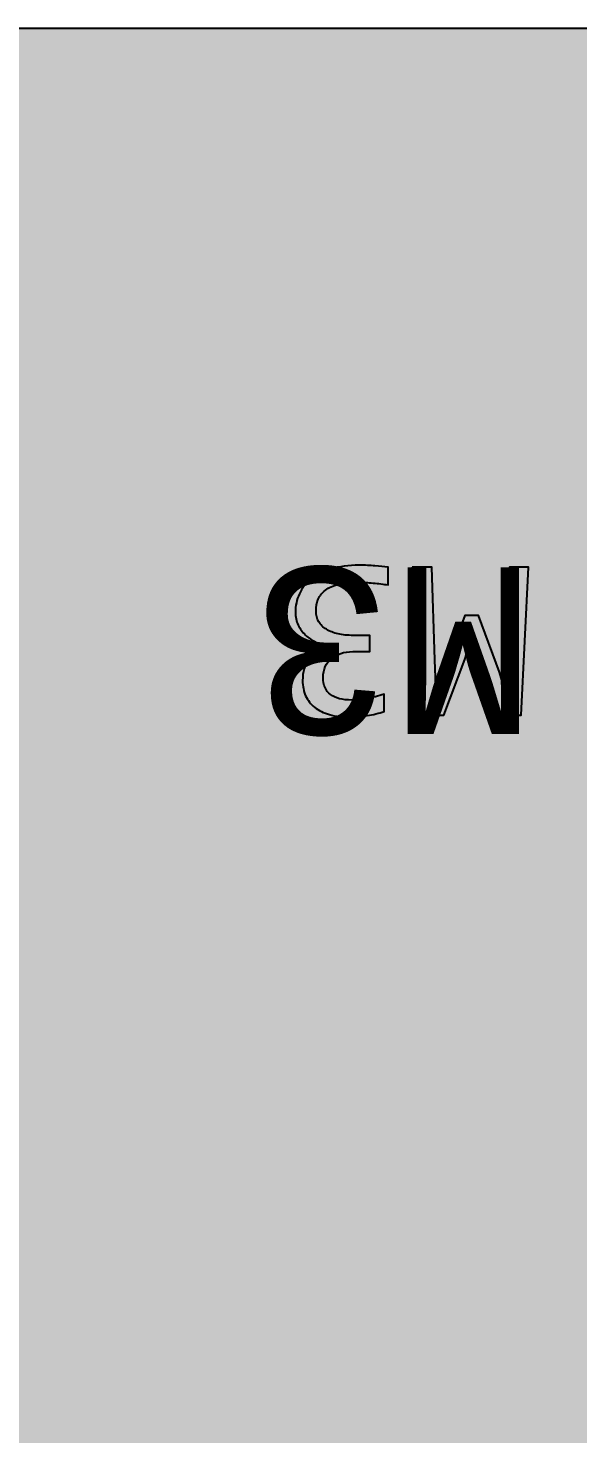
# Model space of a CAD drawing. Extents: x -322 to -166, y -2 to 94.
# Drawn here: x -292.16 to -283.92, y 72.46 to 93.54 of the extents above; entities that cross this region are included whole.
import ezdxf

# ---------------------------------------------------------------- set-up
doc = ezdxf.new("R2010")
doc.units = 0
doc.header["$MEASUREMENT"] = 0
doc.layers.add('MASK', color=7, linetype='CONTINUOUS')
doc.styles.add('0', font='consola.ttf', dxfattribs={"height": 1})

msp = doc.modelspace()

# ---------------------------------------------------------------- hatches: boundary and pattern name
at = {"layer": 'MASK'}
h = msp.add_hatch(color=18, dxfattribs=at)
edge = h.paths.add_edge_path()
edge.add_spline(control_points=[(-279.9318, -1.4633), (-279.9318, -1.4633), (-250.5297, -1.4633), (-250.5297, -1.4633), (-249.7335, -1.4628), (-248.9702, -1.146), (-248.4076, -0.5827), (-247.845, -0.0194), (-247.5292, 0.7405), (-247.5297, 1.5367), (-247.5297, 1.5367), (-247.5297, 90.5367), (-247.5297, 90.5367), (-247.5302, 91.3329), (-247.847, 92.0962), (-248.4103, 92.6588), (-248.9736, 93.2214), (-249.7335, 93.5372), (-250.5297, 93.5367), (-250.5297, 93.5367), (-318.7297, 93.5367), (-318.7297, 93.5367), (-319.5259, 93.5362), (-320.2892, 93.2194), (-320.8518, 92.6561), (-321.4144, 92.0928), (-321.7302, 91.3329), (-321.7297, 90.5367), (-321.7297, 90.5367), (-321.7297, 1.5367), (-321.7297, 1.5367), (-321.7292, 0.7405), (-321.4124, -0.0228), (-320.8491, -0.5854), (-320.2858, -1.148), (-319.5259, -1.4638), (-318.7297, -1.4633), (-318.7297, -1.4633), (-279.9318, -1.4633), (-279.9318, -1.4633)], knot_values=[0, 0, 0, 0, 0.0769231, 0.0769231, 0.0769231, 0.1538462, 0.1538462, 0.1538462, 0.2307692, 0.2307692, 0.2307692, 0.3076923, 0.3076923, 0.3076923, 0.3846154, 0.3846154, 0.3846154, 0.4615385, 0.4615385, 0.4615385, 0.5384615, 0.5384615, 0.5384615, 0.6153846, 0.6153846, 0.6153846, 0.6923077, 0.6923077, 0.6923077, 0.7692308, 0.7692308, 0.7692308, 0.8461538, 0.8461538, 0.8461538, 0.9230769, 0.9230769, 0.9230769, 1, 1, 1, 1], degree=3, periodic=1)
h = msp.add_hatch(color=18, dxfattribs=at)
edge = h.paths.add_edge_path()
edge.add_spline(control_points=[(-288.1536, 84.7817), (-288.1536, 84.8789), (-288.1339, 84.9703), (-288.0939, 85.0554), (-288.0546, 85.141), (-287.9956, 85.2157), (-287.9163, 85.2799), (-287.837, 85.3436), (-287.7375, 85.3939), (-287.6177, 85.431), (-287.4979, 85.4674), (-287.3584, 85.4859), (-287.1987, 85.4859), (-287.1107, 85.4859), (-287.0315, 85.4831), (-286.9614, 85.4773), (-286.8914, 85.4715), (-286.826, 85.464), (-286.7647, 85.4547), (-286.7647, 85.4547), (-286.7647, 85.1908), (-286.7647, 85.1908), (-286.8347, 85.203), (-286.9088, 85.2122), (-286.9869, 85.2192), (-287.0644, 85.2255), (-287.1443, 85.229), (-287.2259, 85.229), (-287.3364, 85.229), (-287.4313, 85.2192), (-287.5095, 85.1995), (-287.5882, 85.1798), (-287.6524, 85.1509), (-287.7022, 85.1138), (-287.7519, 85.0762), (-287.7878, 85.0311), (-287.8104, 84.9779), (-287.833, 84.9252), (-287.8445, 84.865), (-287.8445, 84.7985), (-287.8445, 84.7371), (-287.8312, 84.6845), (-287.804, 84.6393), (-287.7768, 84.5936), (-287.7386, 84.556), (-287.6894, 84.5253), (-287.6402, 84.4946), (-287.5812, 84.4721), (-287.5129, 84.457), (-287.4446, 84.4414), (-287.3694, 84.4339), (-287.2884, 84.4339), (-287.2884, 84.4339), (-287.0355, 84.4339), (-287.0355, 84.4339), (-287.0355, 84.4339), (-287.0355, 84.1908), (-287.0355, 84.1908), (-287.0355, 84.1908), (-287.2919, 84.1908), (-287.2919, 84.1908), (-287.359, 84.1908), (-287.4198, 84.1821), (-287.4747, 84.1648), (-287.5297, 84.1468), (-287.5766, 84.122), (-287.6154, 84.0895), (-287.6547, 84.0566), (-287.6848, 84.0161), (-287.7056, 83.9686), (-287.7265, 83.9206), (-287.7369, 83.8662), (-287.7369, 83.8054), (-287.7369, 83.6868), (-287.7004, 83.6005), (-287.6281, 83.5461), (-287.5558, 83.4923), (-287.4493, 83.4651), (-287.3092, 83.4651), (-287.2346, 83.4651), (-287.1576, 83.4721), (-287.0783, 83.4865), (-286.999, 83.501), (-286.914, 83.523), (-286.8237, 83.5519), (-286.8237, 83.5519), (-286.8237, 83.295), (-286.8237, 83.295), (-286.8619, 83.2811), (-286.903, 83.269), (-286.9464, 83.2585), (-286.9904, 83.2475), (-287.0338, 83.2383), (-287.0772, 83.2313), (-287.1206, 83.2238), (-287.164, 83.218), (-287.2068, 83.214), (-287.2496, 83.2099), (-287.2913, 83.2082), (-287.3306, 83.2082), (-287.4481, 83.2082), (-287.5517, 83.2209), (-287.6408, 83.2464), (-287.7299, 83.2718), (-287.8046, 83.3083), (-287.8648, 83.3558), (-287.9244, 83.4032), (-287.9695, 83.4605), (-288.0002, 83.5282), (-288.0309, 83.5965), (-288.0459, 83.6723), (-288.0459, 83.7574), (-288.0459, 83.8835), (-288.0135, 83.99), (-287.9487, 84.0757), (-287.8833, 84.1619), (-287.7948, 84.2302), (-287.6813, 84.2811), (-287.7392, 84.2898), (-287.7959, 84.3083), (-287.8521, 84.3349), (-287.9082, 84.3621), (-287.9585, 84.3974), (-288.0031, 84.4397), (-288.0482, 84.4819), (-288.0841, 84.5323), (-288.1119, 84.5895), (-288.1397, 84.6474), (-288.1536, 84.7116), (-288.1536, 84.7817)], knot_values=[0, 0, 0, 0, 0.0232558, 0.0232558, 0.0232558, 0.0465116, 0.0465116, 0.0465116, 0.0697674, 0.0697674, 0.0697674, 0.0930233, 0.0930233, 0.0930233, 0.1162791, 0.1162791, 0.1162791, 0.1395349, 0.1395349, 0.1395349, 0.1627907, 0.1627907, 0.1627907, 0.1860465, 0.1860465, 0.1860465, 0.2093023, 0.2093023, 0.2093023, 0.2325581, 0.2325581, 0.2325581, 0.255814, 0.255814, 0.255814, 0.2790698, 0.2790698, 0.2790698, 0.3023256, 0.3023256, 0.3023256, 0.3255814, 0.3255814, 0.3255814, 0.3488372, 0.3488372, 0.3488372, 0.372093, 0.372093, 0.372093, 0.3953488, 0.3953488, 0.3953488, 0.4186047, 0.4186047, 0.4186047, 0.4418605, 0.4418605, 0.4418605, 0.4651163, 0.4651163, 0.4651163, 0.4883721, 0.4883721, 0.4883721, 0.5116279, 0.5116279, 0.5116279, 0.5348837, 0.5348837, 0.5348837, 0.5581395, 0.5581395, 0.5581395, 0.5813953, 0.5813953, 0.5813953, 0.6046512, 0.6046512, 0.6046512, 0.627907, 0.627907, 0.627907, 0.6511628, 0.6511628, 0.6511628, 0.6744186, 0.6744186, 0.6744186, 0.6976744, 0.6976744, 0.6976744, 0.7209302, 0.7209302, 0.7209302, 0.744186, 0.744186, 0.744186, 0.7674419, 0.7674419, 0.7674419, 0.7906977, 0.7906977, 0.7906977, 0.8139535, 0.8139535, 0.8139535, 0.8372093, 0.8372093, 0.8372093, 0.8604651, 0.8604651, 0.8604651, 0.8837209, 0.8837209, 0.8837209, 0.9069767, 0.9069767, 0.9069767, 0.9302326, 0.9302326, 0.9302326, 0.9534884, 0.9534884, 0.9534884, 0.9767442, 0.9767442, 0.9767442, 1, 1, 1, 1], degree=3, periodic=1)
h = msp.add_hatch(color=18, dxfattribs=at)
edge = h.paths.add_edge_path()
edge.add_spline(control_points=[(-286.4042, 85.4547), (-286.4042, 85.4547), (-286.109, 85.4547), (-286.109, 85.4547), (-286.109, 85.4547), (-286.0639, 84.0699), (-286.0639, 84.0699), (-286.0639, 84.0699), (-286.0448, 83.5427), (-286.0448, 83.5427), (-286.0448, 83.5427), (-285.9418, 83.85), (-285.9418, 83.85), (-285.9418, 83.85), (-285.6154, 84.7325), (-285.6154, 84.7325), (-285.6154, 84.7325), (-285.4071, 84.7325), (-285.4071, 84.7325), (-285.4071, 84.7325), (-285.0957, 83.8835), (-285.0957, 83.8835), (-285.0957, 83.8835), (-284.9927, 83.5427), (-284.9927, 83.5427), (-284.9927, 83.5427), (-284.9858, 84.0936), (-284.9858, 84.0936), (-284.9858, 84.0936), (-284.9459, 85.4547), (-284.9459, 85.4547), (-284.9459, 85.4547), (-284.6611, 85.4547), (-284.6611, 85.4547), (-284.6611, 85.4547), (-284.7705, 83.2394), (-284.7705, 83.2394), (-284.7705, 83.2394), (-285.1281, 83.2394), (-285.1281, 83.2394), (-285.1281, 83.2394), (-285.4262, 84.0751), (-285.4262, 84.0751), (-285.4262, 84.0751), (-285.5222, 84.3569), (-285.5222, 84.3569), (-285.5222, 84.3569), (-285.6154, 84.0751), (-285.6154, 84.0751), (-285.6154, 84.0751), (-285.9279, 83.2394), (-285.9279, 83.2394), (-285.9279, 83.2394), (-286.296, 83.2394), (-286.296, 83.2394), (-286.296, 83.2394), (-286.4042, 85.4547), (-286.4042, 85.4547)], knot_values=[0, 0, 0, 0, 0.0526316, 0.0526316, 0.0526316, 0.1052632, 0.1052632, 0.1052632, 0.1578947, 0.1578947, 0.1578947, 0.2105263, 0.2105263, 0.2105263, 0.2631579, 0.2631579, 0.2631579, 0.3157895, 0.3157895, 0.3157895, 0.3684211, 0.3684211, 0.3684211, 0.4210526, 0.4210526, 0.4210526, 0.4736842, 0.4736842, 0.4736842, 0.5263158, 0.5263158, 0.5263158, 0.5789474, 0.5789474, 0.5789474, 0.6315789, 0.6315789, 0.6315789, 0.6842105, 0.6842105, 0.6842105, 0.7368421, 0.7368421, 0.7368421, 0.7894737, 0.7894737, 0.7894737, 0.8421053, 0.8421053, 0.8421053, 0.8947368, 0.8947368, 0.8947368, 0.9473684, 0.9473684, 0.9473684, 1, 1, 1, 1], degree=3, periodic=1)

# ---------------------------------------------------------------- linework, layer by layer
for points, knots in [([(-279.9318, -1.4633), (-279.9318, -1.4633), (-250.5297, -1.4633), (-250.5297, -1.4633), (-249.7335, -1.4628), (-248.9702, -1.146), (-248.4076, -0.5827), (-247.845, -0.0194), (-247.5292, 0.7405), (-247.5297, 1.5367), (-247.5297, 1.5367), (-247.5297, 90.5367), (-247.5297, 90.5367), (-247.5302, 91.3329), (-247.847, 92.0962), (-248.4103, 92.6588), (-248.9736, 93.2214), (-249.7335, 93.5372), (-250.5297, 93.5367), (-250.5297, 93.5367), (-318.7297, 93.5367), (-318.7297, 93.5367), (-319.5259, 93.5362), (-320.2892, 93.2194), (-320.8518, 92.6561), (-321.4144, 92.0928), (-321.7302, 91.3329), (-321.7297, 90.5367), (-321.7297, 90.5367), (-321.7297, 1.5367), (-321.7297, 1.5367), (-321.7292, 0.7405), (-321.4124, -0.0228), (-320.8491, -0.5854), (-320.2858, -1.148), (-319.5259, -1.4638), (-318.7297, -1.4633), (-318.7297, -1.4633), (-279.9318, -1.4633), (-279.9318, -1.4633)], [0, 0, 0, 0, 0.0769231, 0.0769231, 0.0769231, 0.1538462, 0.1538462, 0.1538462, 0.2307692, 0.2307692, 0.2307692, 0.3076923, 0.3076923, 0.3076923, 0.3846154, 0.3846154, 0.3846154, 0.4615385, 0.4615385, 0.4615385, 0.5384615, 0.5384615, 0.5384615, 0.6153846, 0.6153846, 0.6153846, 0.6923077, 0.6923077, 0.6923077, 0.7692308, 0.7692308, 0.7692308, 0.8461538, 0.8461538, 0.8461538, 0.9230769, 0.9230769, 0.9230769, 1, 1, 1, 1]), ([(-288.1536, 84.7817), (-288.1536, 84.8789), (-288.1339, 84.9703), (-288.0939, 85.0554), (-288.0546, 85.141), (-287.9956, 85.2157), (-287.9163, 85.2799), (-287.837, 85.3436), (-287.7375, 85.3939), (-287.6177, 85.431), (-287.4979, 85.4674), (-287.3584, 85.4859), (-287.1987, 85.4859), (-287.1107, 85.4859), (-287.0315, 85.4831), (-286.9614, 85.4773), (-286.8914, 85.4715), (-286.826, 85.464), (-286.7647, 85.4547), (-286.7647, 85.4547), (-286.7647, 85.1908), (-286.7647, 85.1908), (-286.8347, 85.203), (-286.9088, 85.2122), (-286.9869, 85.2192), (-287.0644, 85.2255), (-287.1443, 85.229), (-287.2259, 85.229), (-287.3364, 85.229), (-287.4313, 85.2192), (-287.5095, 85.1995), (-287.5882, 85.1798), (-287.6524, 85.1509), (-287.7022, 85.1138), (-287.7519, 85.0762), (-287.7878, 85.0311), (-287.8104, 84.9779), (-287.833, 84.9252), (-287.8445, 84.865), (-287.8445, 84.7985), (-287.8445, 84.7371), (-287.8312, 84.6845), (-287.804, 84.6393), (-287.7768, 84.5936), (-287.7386, 84.556), (-287.6894, 84.5253), (-287.6402, 84.4946), (-287.5812, 84.4721), (-287.5129, 84.457), (-287.4446, 84.4414), (-287.3694, 84.4339), (-287.2884, 84.4339), (-287.2884, 84.4339), (-287.0355, 84.4339), (-287.0355, 84.4339), (-287.0355, 84.4339), (-287.0355, 84.1908), (-287.0355, 84.1908), (-287.0355, 84.1908), (-287.2919, 84.1908), (-287.2919, 84.1908), (-287.359, 84.1908), (-287.4198, 84.1821), (-287.4747, 84.1648), (-287.5297, 84.1468), (-287.5766, 84.122), (-287.6154, 84.0895), (-287.6547, 84.0566), (-287.6848, 84.0161), (-287.7056, 83.9686), (-287.7265, 83.9206), (-287.7369, 83.8662), (-287.7369, 83.8054), (-287.7369, 83.6868), (-287.7004, 83.6005), (-287.6281, 83.5461), (-287.5558, 83.4923), (-287.4493, 83.4651), (-287.3092, 83.4651), (-287.2346, 83.4651), (-287.1576, 83.4721), (-287.0783, 83.4865), (-286.999, 83.501), (-286.914, 83.523), (-286.8237, 83.5519), (-286.8237, 83.5519), (-286.8237, 83.295), (-286.8237, 83.295), (-286.8619, 83.2811), (-286.903, 83.269), (-286.9464, 83.2585), (-286.9904, 83.2475), (-287.0338, 83.2383), (-287.0772, 83.2313), (-287.1206, 83.2238), (-287.164, 83.218), (-287.2068, 83.214), (-287.2496, 83.2099), (-287.2913, 83.2082), (-287.3306, 83.2082), (-287.4481, 83.2082), (-287.5517, 83.2209), (-287.6408, 83.2464), (-287.7299, 83.2718), (-287.8046, 83.3083), (-287.8648, 83.3558), (-287.9244, 83.4032), (-287.9695, 83.4605), (-288.0002, 83.5282), (-288.0309, 83.5965), (-288.0459, 83.6723), (-288.0459, 83.7574), (-288.0459, 83.8835), (-288.0135, 83.99), (-287.9487, 84.0757), (-287.8833, 84.1619), (-287.7948, 84.2302), (-287.6813, 84.2811), (-287.7392, 84.2898), (-287.7959, 84.3083), (-287.8521, 84.3349), (-287.9082, 84.3621), (-287.9585, 84.3974), (-288.0031, 84.4397), (-288.0482, 84.4819), (-288.0841, 84.5323), (-288.1119, 84.5895), (-288.1397, 84.6474), (-288.1536, 84.7116), (-288.1536, 84.7817)], [0, 0, 0, 0, 0.0232558, 0.0232558, 0.0232558, 0.0465116, 0.0465116, 0.0465116, 0.0697674, 0.0697674, 0.0697674, 0.0930233, 0.0930233, 0.0930233, 0.1162791, 0.1162791, 0.1162791, 0.1395349, 0.1395349, 0.1395349, 0.1627907, 0.1627907, 0.1627907, 0.1860465, 0.1860465, 0.1860465, 0.2093023, 0.2093023, 0.2093023, 0.2325581, 0.2325581, 0.2325581, 0.255814, 0.255814, 0.255814, 0.2790698, 0.2790698, 0.2790698, 0.3023256, 0.3023256, 0.3023256, 0.3255814, 0.3255814, 0.3255814, 0.3488372, 0.3488372, 0.3488372, 0.372093, 0.372093, 0.372093, 0.3953488, 0.3953488, 0.3953488, 0.4186047, 0.4186047, 0.4186047, 0.4418605, 0.4418605, 0.4418605, 0.4651163, 0.4651163, 0.4651163, 0.4883721, 0.4883721, 0.4883721, 0.5116279, 0.5116279, 0.5116279, 0.5348837, 0.5348837, 0.5348837, 0.5581395, 0.5581395, 0.5581395, 0.5813953, 0.5813953, 0.5813953, 0.6046512, 0.6046512, 0.6046512, 0.627907, 0.627907, 0.627907, 0.6511628, 0.6511628, 0.6511628, 0.6744186, 0.6744186, 0.6744186, 0.6976744, 0.6976744, 0.6976744, 0.7209302, 0.7209302, 0.7209302, 0.744186, 0.744186, 0.744186, 0.7674419, 0.7674419, 0.7674419, 0.7906977, 0.7906977, 0.7906977, 0.8139535, 0.8139535, 0.8139535, 0.8372093, 0.8372093, 0.8372093, 0.8604651, 0.8604651, 0.8604651, 0.8837209, 0.8837209, 0.8837209, 0.9069767, 0.9069767, 0.9069767, 0.9302326, 0.9302326, 0.9302326, 0.9534884, 0.9534884, 0.9534884, 0.9767442, 0.9767442, 0.9767442, 1, 1, 1, 1]), ([(-286.4042, 85.4547), (-286.4042, 85.4547), (-286.109, 85.4547), (-286.109, 85.4547), (-286.109, 85.4547), (-286.0639, 84.0699), (-286.0639, 84.0699), (-286.0639, 84.0699), (-286.0448, 83.5427), (-286.0448, 83.5427), (-286.0448, 83.5427), (-285.9418, 83.85), (-285.9418, 83.85), (-285.9418, 83.85), (-285.6154, 84.7325), (-285.6154, 84.7325), (-285.6154, 84.7325), (-285.4071, 84.7325), (-285.4071, 84.7325), (-285.4071, 84.7325), (-285.0957, 83.8835), (-285.0957, 83.8835), (-285.0957, 83.8835), (-284.9927, 83.5427), (-284.9927, 83.5427), (-284.9927, 83.5427), (-284.9858, 84.0936), (-284.9858, 84.0936), (-284.9858, 84.0936), (-284.9459, 85.4547), (-284.9459, 85.4547), (-284.9459, 85.4547), (-284.6611, 85.4547), (-284.6611, 85.4547), (-284.6611, 85.4547), (-284.7705, 83.2394), (-284.7705, 83.2394), (-284.7705, 83.2394), (-285.1281, 83.2394), (-285.1281, 83.2394), (-285.1281, 83.2394), (-285.4262, 84.0751), (-285.4262, 84.0751), (-285.4262, 84.0751), (-285.5222, 84.3569), (-285.5222, 84.3569), (-285.5222, 84.3569), (-285.6154, 84.0751), (-285.6154, 84.0751), (-285.6154, 84.0751), (-285.9279, 83.2394), (-285.9279, 83.2394), (-285.9279, 83.2394), (-286.296, 83.2394), (-286.296, 83.2394), (-286.296, 83.2394), (-286.4042, 85.4547), (-286.4042, 85.4547)], [0, 0, 0, 0, 0.0526316, 0.0526316, 0.0526316, 0.1052632, 0.1052632, 0.1052632, 0.1578947, 0.1578947, 0.1578947, 0.2105263, 0.2105263, 0.2105263, 0.2631579, 0.2631579, 0.2631579, 0.3157895, 0.3157895, 0.3157895, 0.3684211, 0.3684211, 0.3684211, 0.4210526, 0.4210526, 0.4210526, 0.4736842, 0.4736842, 0.4736842, 0.5263158, 0.5263158, 0.5263158, 0.5789474, 0.5789474, 0.5789474, 0.6315789, 0.6315789, 0.6315789, 0.6842105, 0.6842105, 0.6842105, 0.7368421, 0.7368421, 0.7368421, 0.7894737, 0.7894737, 0.7894737, 0.8421053, 0.8421053, 0.8421053, 0.8947368, 0.8947368, 0.8947368, 0.9473684, 0.9473684, 0.9473684, 1, 1, 1, 1])]:
    msp.add_open_spline(points, degree=3, knots=knots, dxfattribs=at)

# ---------------------------------------------------------------- texts
at = {"layer": 'MASK', "color": 7, "style": '0'}
msp.add_text('M3', height=2.49998, rotation=180, dxfattribs=at).set_placement((-284.5778, 85.4547))

doc.saveas('drawing.dxf')
